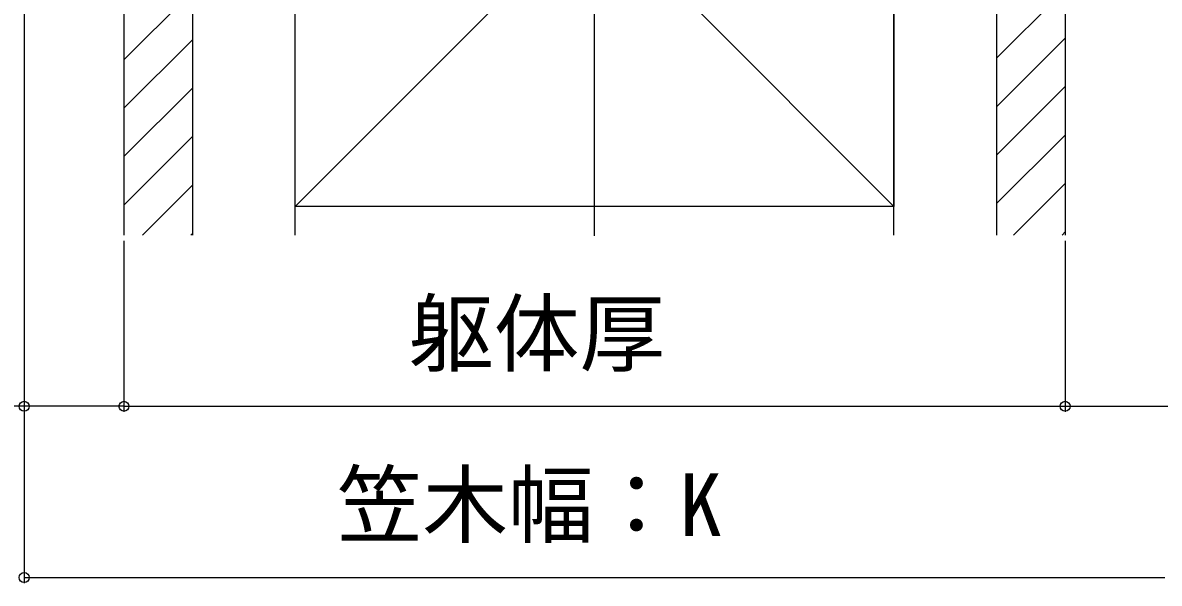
# Model space of a CAD drawing. Units: millimetres, scale not verified. Extents: x -875 to 875, y -1300 to 1294.
# Drawn here: x -715.2 to -516, y 339 to 437.2 of the extents above; entities that cross this region are included whole.
import ezdxf
from ezdxf.enums import TextEntityAlignment as Align

# ---------------------------------------------------------------- set-up
doc = ezdxf.new("R2010")
doc.units = ezdxf.units.MM
doc.header["$LTSCALE"] = 8
for name, color, linetype in [('0-5_YKK_D', 6, 'Continuous'), ('0-7_YSS_K', 3, 'Continuous'), ('0-8_YSS_KE', 3, 'Continuous')]:
    doc.layers.add(name, color=color, linetype=linetype)
doc.styles.add('ＭＳ ゴシック', font='')
doc.styles.get('ＭＳ ゴシック').set_extended_font_data('MS Gothic')

msp = doc.modelspace()

# ---------------------------------------------------------------- linework, layer by layer
at = {"layer": '0-5_YKK_D'}
for p, q in [((-715, 479.5), (-715, 369)), ((-715, 479.5), (-715, 339)), ((-697.5, 399), (-697.5, 369)), ((-532.5, 399), (-532.5, 369)), ((-532.5, 399), (-532.5, 369)), ((-697.5, 398), (-697.5, 369)), ((-697.5, 370), (-532.5, 370)), ((-715, 340), (-515, 340))]:
    msp.add_line(p, q, dxfattribs=at)
for points in [[(-697.5, 370), (-715, 370), (-841.5, 370)], [(-532.5, 370), (-515, 370), (-385.816, 370)]]:
    msp.add_lwpolyline(points, dxfattribs=at)
for centre in [(-715, 370), (-697.5, 370), (-697.5, 370), (-532.5, 370), (-532.5, 370), (-715, 340)]:
    msp.add_circle(centre, 0.875, dxfattribs=at)
at = {"layer": '0-7_YSS_K'}
for p, q in [((-615, 399.853), (-615, 1001.218)), ((-685.5, 510), (-685.5, 400)), ((-667.5, 510), (-562.5, 405)), ((-562.5, 510), (-667.5, 405)), ((-667.5, 400), (-667.5, 510)), ((-562.5, 400), (-562.5, 510)), ((-544.5, 510), (-544.5, 400)), ((-685.5, 442.7), (-697.5, 430.7)), ((-532.5, 442.965), (-544.5, 430.965)), ((-532.5, 434.479), (-544.5, 422.479)), ((-685.5, 434.214), (-697.5, 422.214)), ((-685.5, 425.729), (-697.5, 413.729)), ((-532.5, 425.994), (-544.5, 413.994)), ((-685.5, 417.244), (-697.5, 405.244)), ((-532.5, 417.509), (-544.5, 405.509)), ((-685.5, 408.759), (-694.259, 400)), ((-532.5, 409.023), (-541.523, 400)), ((-532.5, 400.538), (-533.038, 400)), ((-685.5, 400.273), (-685.773, 400))]:
    msp.add_line(p, q, dxfattribs=at)
for points in [[(-685.5, 510), (-697.5, 510), (-697.5, 400)], [(-667.5, 510), (-685.5, 510), (-685.5, 400)], [(-562.5, 510), (-544.5, 510), (-544.5, 400)], [(-544.5, 510), (-532.5, 510), (-532.5, 400)]]:
    msp.add_lwpolyline(points, dxfattribs=at)
at = {"layer": '0-8_YSS_KE'}
msp.add_lwpolyline([(-667.5, 510), (-562.5, 510), (-562.5, 405), (-667.5, 405)], close=True, dxfattribs=at)

# ---------------------------------------------------------------- texts
at = {"layer": '0-5_YKK_D', "style": 'ＭＳ ゴシック'}
for s, p in [('躯体厚', (-647.642, 373.96)), ('笠木幅：K', (-660.17, 343.96))]:
    msp.add_text(s, height=11, dxfattribs=at).set_placement(p, align=Align.BOTTOM_LEFT)

doc.saveas('drawing.dxf')
